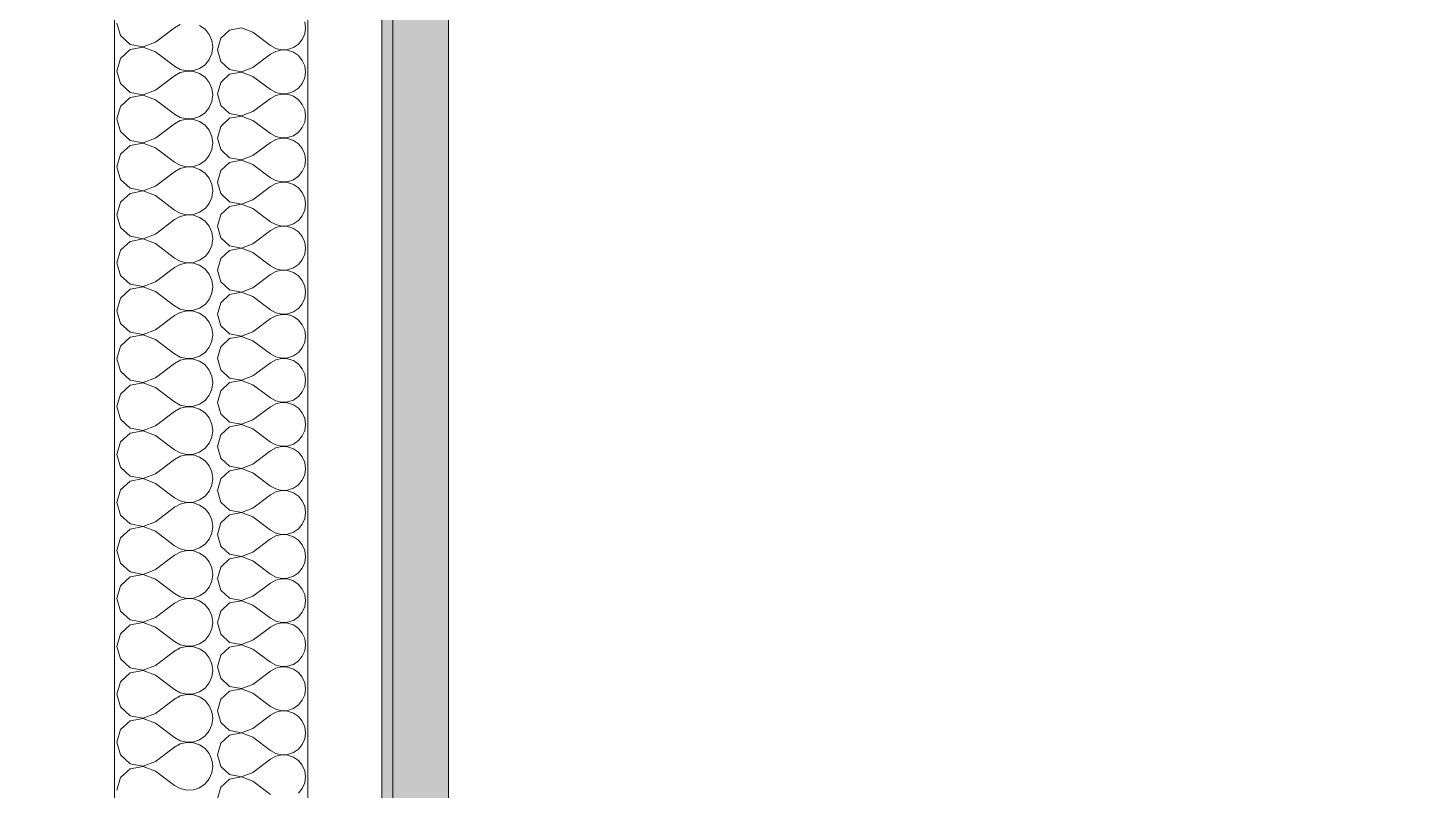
# Model space of a CAD drawing. Header units: millimetres. Extents: x -48147 to 1417267, y -496296 to 18123.
# Drawn here: x 1364998.7 to 1365408.7, y -477971.4 to -477746.8 of the extents above; entities that cross this region are included whole.
import ezdxf

# ---------------------------------------------------------------- set-up
doc = ezdxf.new("R2010")
doc.units = ezdxf.units.MM
doc.header["$MEASUREMENT"] = 0
doc.linetypes.add('Wipeout_Contour', pattern=[1000, 0, -1000])
doc.layers.add('New_A-25-M_Wall_Int', color=7, linetype='Continuous')
doc.layers.add('New_A-25-M_Wall_Int_Pen_No__1', color=7, linetype='Continuous', lineweight=13)
doc.layers.add('New_A-25-M_Wall_Int_Pen_No__107', color=7, linetype='Continuous', lineweight=15, true_color=0xa6a6a6)

# ---------------------------------------------------------------- blocks, each defined once
blk = doc.blocks.new('*X68', base_point=(1376122.47, -491272.82))
at = {"layer": 'New_A-25-M_Wall_Int_Pen_No__107', "linetype": 'Continuous'}
for p, q in [((1365058.16, -477747.45), (1365055.54, -477749.85)), ((1365061.64, -477746.79), (1365058.16, -477747.45)), ((1365064.96, -477748.07), (1365061.64, -477746.79)), ((1365064.96, -477748.07), (1365070.15, -477751.96)), ((1365080.53, -477746.77), (1365080.29, -477745)), ((1365080.29, -477748.54), (1365080.53, -477746.77)), ((1365055.54, -477749.85), (1365054.57, -477753.26)), ((1365070.15, -477751.96), (1365071.72, -477752.83)), ((1365076.95, -477752.57), (1365078.42, -477751.56)), ((1365078.42, -477751.56), (1365079.57, -477750.18)), ((1365079.57, -477750.18), (1365080.29, -477748.54)), ((1365054.57, -477753.26), (1365055.54, -477756.67)), ((1365064.96, -477758.45), (1365070.15, -477754.56)), ((1365071.72, -477753.69), (1365070.15, -477754.56)), ((1365071.72, -477752.83), (1365073.46, -477753.23)), ((1365073.46, -477753.29), (1365071.72, -477753.69)), ((1365073.46, -477753.23), (1365075.25, -477753.15)), ((1365075.25, -477753.37), (1365073.46, -477753.29)), ((1365075.25, -477753.15), (1365076.95, -477752.57)), ((1365076.95, -477753.94), (1365075.25, -477753.37)), ((1365078.42, -477754.96), (1365076.95, -477753.94)), ((1365079.57, -477756.34), (1365078.42, -477754.96)), ((1365055.54, -477756.67), (1365058.16, -477759.07)), ((1365058.16, -477759.07), (1365061.64, -477759.72)), ((1365061.64, -477759.78), (1365058.16, -477760.44)), ((1365061.64, -477759.72), (1365064.96, -477758.45)), ((1365064.96, -477761.05), (1365061.64, -477759.78)), ((1365080.29, -477757.98), (1365079.57, -477756.34)), ((1365080.53, -477759.75), (1365080.29, -477757.98)), ((1365080.29, -477761.52), (1365080.53, -477759.75)), ((1365055.54, -477762.83), (1365054.57, -477766.24)), ((1365058.16, -477760.44), (1365055.54, -477762.83)), ((1365064.96, -477761.05), (1365070.15, -477764.94)), ((1365078.42, -477764.54), (1365079.57, -477763.16)), ((1365079.57, -477763.16), (1365080.29, -477761.52)), ((1365054.57, -477766.24), (1365055.54, -477769.65)), ((1365064.96, -477771.43), (1365070.15, -477767.54)), ((1365070.15, -477764.94), (1365071.72, -477765.81)), ((1365071.72, -477766.67), (1365070.15, -477767.54)), ((1365071.72, -477765.81), (1365073.46, -477766.21)), ((1365073.46, -477766.27), (1365071.72, -477766.67)), ((1365073.46, -477766.21), (1365075.25, -477766.13)), ((1365075.25, -477766.35), (1365073.46, -477766.27)), ((1365075.25, -477766.13), (1365076.95, -477765.56)), ((1365076.95, -477766.93), (1365075.25, -477766.35)), ((1365076.95, -477765.56), (1365078.42, -477764.54)), ((1365078.42, -477767.94), (1365076.95, -477766.93)), ((1365079.57, -477769.32), (1365078.42, -477767.94)), ((1365055.54, -477769.65), (1365058.16, -477772.05)), ((1365058.16, -477772.05), (1365061.64, -477772.71)), ((1365061.64, -477772.71), (1365064.96, -477771.43)), ((1365080.29, -477770.96), (1365079.57, -477769.32)), ((1365080.53, -477772.73), (1365080.29, -477770.96)), ((1365055.54, -477775.81), (1365054.57, -477779.22)), ((1365058.16, -477773.42), (1365055.54, -477775.81)), ((1365061.64, -477772.76), (1365058.16, -477773.42)), ((1365064.96, -477774.03), (1365061.64, -477772.76)), ((1365064.96, -477774.03), (1365070.15, -477777.92)), ((1365078.42, -477777.52), (1365079.57, -477776.14)), ((1365079.57, -477776.14), (1365080.29, -477774.51)), ((1365080.29, -477774.51), (1365080.53, -477772.73)), ((1365054.57, -477779.22), (1365055.54, -477782.64)), ((1365064.96, -477784.42), (1365070.15, -477780.52)), ((1365070.15, -477777.92), (1365071.72, -477778.79)), ((1365071.72, -477779.65), (1365070.15, -477780.52)), ((1365071.72, -477778.79), (1365073.46, -477779.2)), ((1365073.46, -477779.25), (1365071.72, -477779.65)), ((1365073.46, -477779.2), (1365075.25, -477779.11)), ((1365075.25, -477779.34), (1365073.46, -477779.25)), ((1365075.25, -477779.11), (1365076.95, -477778.54)), ((1365076.95, -477779.91), (1365075.25, -477779.34)), ((1365076.95, -477778.54), (1365078.42, -477777.52)), ((1365078.42, -477780.92), (1365076.95, -477779.91)), ((1365055.54, -477782.64), (1365058.16, -477785.03)), ((1365061.64, -477785.69), (1365064.96, -477784.42)), ((1365079.57, -477782.3), (1365078.42, -477780.92)), ((1365080.29, -477783.94), (1365079.57, -477782.3)), ((1365080.53, -477785.71), (1365080.29, -477783.94)), ((1365055.54, -477788.79), (1365054.57, -477792.2)), ((1365058.16, -477786.4), (1365055.54, -477788.79)), ((1365058.16, -477785.03), (1365061.64, -477785.69)), ((1365061.64, -477785.74), (1365058.16, -477786.4)), ((1365064.96, -477787.01), (1365061.64, -477785.74)), ((1365064.96, -477787.01), (1365070.15, -477790.91)), ((1365079.57, -477789.13), (1365080.29, -477787.49)), ((1365080.29, -477787.49), (1365080.53, -477785.71)), ((1365054.57, -477792.2), (1365055.54, -477795.62)), ((1365070.15, -477790.91), (1365071.72, -477791.77)), ((1365071.72, -477792.64), (1365070.15, -477793.5)), ((1365071.72, -477791.77), (1365073.46, -477792.18)), ((1365073.46, -477792.23), (1365071.72, -477792.64)), ((1365073.46, -477792.18), (1365075.25, -477792.09)), ((1365075.25, -477792.32), (1365073.46, -477792.23)), ((1365075.25, -477792.09), (1365076.95, -477791.52)), ((1365076.95, -477792.89), (1365075.25, -477792.32)), ((1365076.95, -477791.52), (1365078.42, -477790.5)), ((1365078.42, -477793.9), (1365076.95, -477792.89)), ((1365078.42, -477790.5), (1365079.57, -477789.13)), ((1365055.54, -477795.62), (1365058.16, -477798.01)), ((1365064.96, -477797.4), (1365070.15, -477793.5)), ((1365079.57, -477795.28), (1365078.42, -477793.9)), ((1365080.29, -477796.92), (1365079.57, -477795.28)), ((1365080.53, -477798.7), (1365080.29, -477796.92)), ((1365058.16, -477799.38), (1365055.54, -477801.77)), ((1365058.16, -477798.01), (1365061.64, -477798.67)), ((1365061.64, -477798.72), (1365058.16, -477799.38)), ((1365061.64, -477798.67), (1365064.96, -477797.4)), ((1365064.96, -477799.99), (1365061.64, -477798.72)), ((1365064.96, -477799.99), (1365070.15, -477803.89)), ((1365079.57, -477802.11), (1365080.29, -477800.47)), ((1365080.29, -477800.47), (1365080.53, -477798.7)), ((1365055.54, -477801.77), (1365054.57, -477805.19)), ((1365054.57, -477805.19), (1365055.54, -477808.6)), ((1365070.15, -477803.89), (1365071.72, -477804.75)), ((1365071.72, -477804.75), (1365073.46, -477805.16)), ((1365073.46, -477805.21), (1365071.72, -477805.62)), ((1365073.46, -477805.16), (1365075.25, -477805.07)), ((1365075.25, -477805.3), (1365073.46, -477805.21)), ((1365075.25, -477805.07), (1365076.95, -477804.5)), ((1365076.95, -477805.87), (1365075.25, -477805.3)), ((1365076.95, -477804.5), (1365078.42, -477803.49)), ((1365078.42, -477803.49), (1365079.57, -477802.11)), ((1365055.54, -477808.6), (1365058.16, -477810.99)), ((1365064.96, -477810.38), (1365070.15, -477806.48)), ((1365071.72, -477805.62), (1365070.15, -477806.48)), ((1365078.42, -477806.89), (1365076.95, -477805.87)), ((1365079.57, -477808.26), (1365078.42, -477806.89)), ((1365080.29, -477809.9), (1365079.57, -477808.26)), ((1365058.16, -477812.36), (1365055.54, -477814.76)), ((1365058.16, -477810.99), (1365061.64, -477811.65)), ((1365061.64, -477811.7), (1365058.16, -477812.36)), ((1365061.64, -477811.65), (1365064.96, -477810.38)), ((1365064.96, -477812.98), (1365061.64, -477811.7)), ((1365064.96, -477812.98), (1365070.15, -477816.87)), ((1365079.57, -477815.09), (1365080.29, -477813.45)), ((1365080.53, -477811.68), (1365080.29, -477809.9)), ((1365080.29, -477813.45), (1365080.53, -477811.68)), ((1365055.54, -477814.76), (1365054.57, -477818.17)), ((1365070.15, -477816.87), (1365071.72, -477817.74)), ((1365071.72, -477817.74), (1365073.46, -477818.14)), ((1365075.25, -477818.05), (1365076.95, -477817.48)), ((1365076.95, -477817.48), (1365078.42, -477816.47)), ((1365078.42, -477816.47), (1365079.57, -477815.09)), ((1365054.57, -477818.17), (1365055.54, -477821.58)), ((1365055.54, -477821.58), (1365058.16, -477823.97)), ((1365064.96, -477823.36), (1365070.15, -477819.47)), ((1365071.72, -477818.6), (1365070.15, -477819.47)), ((1365073.46, -477818.19), (1365071.72, -477818.6)), ((1365073.46, -477818.14), (1365075.25, -477818.05)), ((1365075.25, -477818.28), (1365073.46, -477818.19)), ((1365076.95, -477818.85), (1365075.25, -477818.28)), ((1365078.42, -477819.87), (1365076.95, -477818.85)), ((1365079.57, -477821.25), (1365078.42, -477819.87)), ((1365080.29, -477822.88), (1365079.57, -477821.25)), ((1365058.16, -477825.34), (1365055.54, -477827.74)), ((1365058.16, -477823.97), (1365061.64, -477824.63)), ((1365061.64, -477824.68), (1365058.16, -477825.34)), ((1365061.64, -477824.63), (1365064.96, -477823.36)), ((1365064.96, -477825.96), (1365061.64, -477824.68)), ((1365064.96, -477825.96), (1365070.15, -477829.85)), ((1365080.53, -477824.66), (1365080.29, -477822.88)), ((1365080.29, -477826.43), (1365080.53, -477824.66)), ((1365055.54, -477827.74), (1365054.57, -477831.15)), ((1365070.15, -477829.85), (1365071.72, -477830.72)), ((1365076.95, -477830.46), (1365078.42, -477829.45)), ((1365078.42, -477829.45), (1365079.57, -477828.07)), ((1365079.57, -477828.07), (1365080.29, -477826.43)), ((1365054.57, -477831.15), (1365055.54, -477834.56)), ((1365064.96, -477836.34), (1365070.15, -477832.45)), ((1365071.72, -477831.58), (1365070.15, -477832.45)), ((1365071.72, -477830.72), (1365073.46, -477831.12)), ((1365073.46, -477831.18), (1365071.72, -477831.58)), ((1365073.46, -477831.12), (1365075.25, -477831.04)), ((1365075.25, -477831.26), (1365073.46, -477831.18)), ((1365075.25, -477831.04), (1365076.95, -477830.46)), ((1365076.95, -477831.83), (1365075.25, -477831.26)), ((1365078.42, -477832.85), (1365076.95, -477831.83)), ((1365079.57, -477834.23), (1365078.42, -477832.85)), ((1365055.54, -477834.56), (1365058.16, -477836.95)), ((1365058.16, -477836.95), (1365061.64, -477837.61)), ((1365061.64, -477837.67), (1365058.16, -477838.33)), ((1365061.64, -477837.61), (1365064.96, -477836.34)), ((1365064.96, -477838.94), (1365061.64, -477837.67)), ((1365080.29, -477835.87), (1365079.57, -477834.23)), ((1365080.53, -477837.64), (1365080.29, -477835.87)), ((1365080.29, -477839.41), (1365080.53, -477837.64)), ((1365055.54, -477840.72), (1365054.57, -477844.13)), ((1365058.16, -477838.33), (1365055.54, -477840.72)), ((1365064.96, -477838.94), (1365070.15, -477842.83)), ((1365078.42, -477842.43), (1365079.57, -477841.05)), ((1365079.57, -477841.05), (1365080.29, -477839.41)), ((1365054.57, -477844.13), (1365055.54, -477847.54)), ((1365064.96, -477849.32), (1365070.15, -477845.43)), ((1365070.15, -477842.83), (1365071.72, -477843.7)), ((1365071.72, -477844.56), (1365070.15, -477845.43)), ((1365071.72, -477843.7), (1365073.46, -477844.1)), ((1365073.46, -477844.16), (1365071.72, -477844.56)), ((1365073.46, -477844.1), (1365075.25, -477844.02)), ((1365075.25, -477844.24), (1365073.46, -477844.16)), ((1365075.25, -477844.02), (1365076.95, -477843.45)), ((1365076.95, -477844.82), (1365075.25, -477844.24)), ((1365076.95, -477843.45), (1365078.42, -477842.43)), ((1365078.42, -477845.83), (1365076.95, -477844.82)), ((1365079.57, -477847.21), (1365078.42, -477845.83)), ((1365055.54, -477847.54), (1365058.16, -477849.94)), ((1365058.16, -477849.94), (1365061.64, -477850.6)), ((1365061.64, -477850.6), (1365064.96, -477849.32)), ((1365080.29, -477848.85), (1365079.57, -477847.21)), ((1365080.53, -477850.62), (1365080.29, -477848.85)), ((1365055.54, -477853.7), (1365054.57, -477857.11)), ((1365058.16, -477851.31), (1365055.54, -477853.7)), ((1365061.64, -477850.65), (1365058.16, -477851.31)), ((1365064.96, -477851.92), (1365061.64, -477850.65)), ((1365064.96, -477851.92), (1365070.15, -477855.81)), ((1365078.42, -477855.41), (1365079.57, -477854.03)), ((1365079.57, -477854.03), (1365080.29, -477852.4)), ((1365080.29, -477852.4), (1365080.53, -477850.62)), ((1365054.57, -477857.11), (1365055.54, -477860.53)), ((1365064.96, -477862.31), (1365070.15, -477858.41)), ((1365070.15, -477855.81), (1365071.72, -477856.68)), ((1365071.72, -477857.54), (1365070.15, -477858.41)), ((1365071.72, -477856.68), (1365073.46, -477857.09)), ((1365073.46, -477857.14), (1365071.72, -477857.54)), ((1365073.46, -477857.09), (1365075.25, -477857)), ((1365075.25, -477857.23), (1365073.46, -477857.14)), ((1365075.25, -477857), (1365076.95, -477856.43)), ((1365076.95, -477857.8), (1365075.25, -477857.23)), ((1365076.95, -477856.43), (1365078.42, -477855.41)), ((1365078.42, -477858.81), (1365076.95, -477857.8)), ((1365055.54, -477860.53), (1365058.16, -477862.92)), ((1365061.64, -477863.58), (1365064.96, -477862.31)), ((1365079.57, -477860.19), (1365078.42, -477858.81)), ((1365080.29, -477861.83), (1365079.57, -477860.19)), ((1365080.53, -477863.6), (1365080.29, -477861.83)), ((1365055.54, -477866.68), (1365054.57, -477870.09)), ((1365058.16, -477864.29), (1365055.54, -477866.68)), ((1365058.16, -477862.92), (1365061.64, -477863.58)), ((1365061.64, -477863.63), (1365058.16, -477864.29)), ((1365064.96, -477864.9), (1365061.64, -477863.63)), ((1365064.96, -477864.9), (1365070.15, -477868.8)), ((1365079.57, -477867.02), (1365080.29, -477865.38)), ((1365080.29, -477865.38), (1365080.53, -477863.6)), ((1365054.57, -477870.09), (1365055.54, -477873.51)), ((1365070.15, -477868.8), (1365071.72, -477869.66)), ((1365071.72, -477870.53), (1365070.15, -477871.39)), ((1365071.72, -477869.66), (1365073.46, -477870.07)), ((1365073.46, -477870.12), (1365071.72, -477870.53)), ((1365073.46, -477870.07), (1365075.25, -477869.98)), ((1365075.25, -477870.21), (1365073.46, -477870.12)), ((1365075.25, -477869.98), (1365076.95, -477869.41)), ((1365076.95, -477870.78), (1365075.25, -477870.21)), ((1365076.95, -477869.41), (1365078.42, -477868.39)), ((1365078.42, -477871.79), (1365076.95, -477870.78)), ((1365078.42, -477868.39), (1365079.57, -477867.02)), ((1365055.54, -477873.51), (1365058.16, -477875.9)), ((1365064.96, -477875.29), (1365070.15, -477871.39)), ((1365079.57, -477873.17), (1365078.42, -477871.79)), ((1365080.29, -477874.81), (1365079.57, -477873.17)), ((1365080.53, -477876.59), (1365080.29, -477874.81)), ((1365058.16, -477877.27), (1365055.54, -477879.66)), ((1365058.16, -477875.9), (1365061.64, -477876.56)), ((1365061.64, -477876.61), (1365058.16, -477877.27)), ((1365061.64, -477876.56), (1365064.96, -477875.29)), ((1365064.96, -477877.88), (1365061.64, -477876.61)), ((1365064.96, -477877.88), (1365070.15, -477881.78)), ((1365079.57, -477880), (1365080.29, -477878.36)), ((1365080.29, -477878.36), (1365080.53, -477876.59)), ((1365055.54, -477879.66), (1365054.57, -477883.08)), ((1365054.57, -477883.08), (1365055.54, -477886.49)), ((1365070.15, -477881.78), (1365071.72, -477882.64)), ((1365071.72, -477882.64), (1365073.46, -477883.05)), ((1365073.46, -477883.1), (1365071.72, -477883.51)), ((1365073.46, -477883.05), (1365075.25, -477882.96)), ((1365075.25, -477883.19), (1365073.46, -477883.1)), ((1365075.25, -477882.96), (1365076.95, -477882.39)), ((1365076.95, -477883.76), (1365075.25, -477883.19)), ((1365076.95, -477882.39), (1365078.42, -477881.38)), ((1365078.42, -477881.38), (1365079.57, -477880)), ((1365055.54, -477886.49), (1365058.16, -477888.88)), ((1365064.96, -477888.27), (1365070.15, -477884.37)), ((1365071.72, -477883.51), (1365070.15, -477884.37)), ((1365078.42, -477884.78), (1365076.95, -477883.76)), ((1365079.57, -477886.15), (1365078.42, -477884.78)), ((1365080.29, -477887.79), (1365079.57, -477886.15)), ((1365058.16, -477890.25), (1365055.54, -477892.65)), ((1365058.16, -477888.88), (1365061.64, -477889.54)), ((1365061.64, -477889.59), (1365058.16, -477890.25)), ((1365061.64, -477889.54), (1365064.96, -477888.27)), ((1365064.96, -477890.86), (1365061.64, -477889.59)), ((1365064.96, -477890.86), (1365070.15, -477894.76)), ((1365079.57, -477892.98), (1365080.29, -477891.34)), ((1365080.53, -477889.57), (1365080.29, -477887.79)), ((1365080.29, -477891.34), (1365080.53, -477889.57)), ((1365055.54, -477892.65), (1365054.57, -477896.06)), ((1365070.15, -477894.76), (1365071.72, -477895.63)), ((1365071.72, -477895.63), (1365073.46, -477896.03)), ((1365075.25, -477895.94), (1365076.95, -477895.37)), ((1365076.95, -477895.37), (1365078.42, -477894.36)), ((1365078.42, -477894.36), (1365079.57, -477892.98)), ((1365054.57, -477896.06), (1365055.54, -477899.47)), ((1365055.54, -477899.47), (1365058.16, -477901.86)), ((1365064.96, -477901.25), (1365070.15, -477897.36)), ((1365071.72, -477896.49), (1365070.15, -477897.36)), ((1365073.46, -477896.08), (1365071.72, -477896.49)), ((1365073.46, -477896.03), (1365075.25, -477895.94)), ((1365075.25, -477896.17), (1365073.46, -477896.08)), ((1365076.95, -477896.74), (1365075.25, -477896.17)), ((1365078.42, -477897.76), (1365076.95, -477896.74)), ((1365079.57, -477899.14), (1365078.42, -477897.76)), ((1365080.29, -477900.77), (1365079.57, -477899.14)), ((1365058.16, -477903.23), (1365055.54, -477905.63)), ((1365058.16, -477901.86), (1365061.64, -477902.52)), ((1365061.64, -477902.57), (1365058.16, -477903.23)), ((1365061.64, -477902.52), (1365064.96, -477901.25)), ((1365064.96, -477903.85), (1365061.64, -477902.57)), ((1365064.96, -477903.85), (1365070.15, -477907.74)), ((1365080.53, -477902.55), (1365080.29, -477900.77)), ((1365080.29, -477904.32), (1365080.53, -477902.55)), ((1365055.54, -477905.63), (1365054.57, -477909.04)), ((1365070.15, -477907.74), (1365071.72, -477908.61)), ((1365076.95, -477908.35), (1365078.42, -477907.34)), ((1365078.42, -477907.34), (1365079.57, -477905.96)), ((1365079.57, -477905.96), (1365080.29, -477904.32)), ((1365054.57, -477909.04), (1365055.54, -477912.45)), ((1365064.96, -477914.23), (1365070.15, -477910.34)), ((1365071.72, -477909.47), (1365070.15, -477910.34)), ((1365071.72, -477908.61), (1365073.46, -477909.01)), ((1365073.46, -477909.07), (1365071.72, -477909.47)), ((1365073.46, -477909.01), (1365075.25, -477908.93)), ((1365075.25, -477909.15), (1365073.46, -477909.07)), ((1365075.25, -477908.93), (1365076.95, -477908.35)), ((1365076.95, -477909.72), (1365075.25, -477909.15)), ((1365078.42, -477910.74), (1365076.95, -477909.72)), ((1365079.57, -477912.12), (1365078.42, -477910.74)), ((1365055.54, -477912.45), (1365058.16, -477914.84)), ((1365058.16, -477914.84), (1365061.64, -477915.5)), ((1365061.64, -477915.56), (1365058.16, -477916.22)), ((1365061.64, -477915.5), (1365064.96, -477914.23)), ((1365064.96, -477916.83), (1365061.64, -477915.56)), ((1365080.29, -477913.76), (1365079.57, -477912.12)), ((1365080.53, -477915.53), (1365080.29, -477913.76)), ((1365080.29, -477917.3), (1365080.53, -477915.53)), ((1365055.54, -477918.61), (1365054.57, -477922.02)), ((1365058.16, -477916.22), (1365055.54, -477918.61)), ((1365064.96, -477916.83), (1365070.15, -477920.72)), ((1365078.42, -477920.32), (1365079.57, -477918.94)), ((1365079.57, -477918.94), (1365080.29, -477917.3)), ((1365054.57, -477922.02), (1365055.54, -477925.43)), ((1365064.96, -477927.21), (1365070.15, -477923.32)), ((1365070.15, -477920.72), (1365071.72, -477921.59)), ((1365071.72, -477922.45), (1365070.15, -477923.32)), ((1365071.72, -477921.59), (1365073.46, -477921.99)), ((1365073.46, -477922.05), (1365071.72, -477922.45)), ((1365073.46, -477921.99), (1365075.25, -477921.91)), ((1365075.25, -477922.13), (1365073.46, -477922.05)), ((1365075.25, -477921.91), (1365076.95, -477921.34)), ((1365076.95, -477922.71), (1365075.25, -477922.13)), ((1365076.95, -477921.34), (1365078.42, -477920.32)), ((1365078.42, -477923.72), (1365076.95, -477922.71)), ((1365079.57, -477925.1), (1365078.42, -477923.72)), ((1365055.54, -477925.43), (1365058.16, -477927.83)), ((1365058.16, -477927.83), (1365061.64, -477928.49)), ((1365061.64, -477928.49), (1365064.96, -477927.21)), ((1365080.29, -477926.74), (1365079.57, -477925.1)), ((1365080.53, -477928.51), (1365080.29, -477926.74)), ((1365055.54, -477931.59), (1365054.57, -477935)), ((1365058.16, -477929.2), (1365055.54, -477931.59)), ((1365061.64, -477928.54), (1365058.16, -477929.2)), ((1365064.96, -477929.81), (1365061.64, -477928.54)), ((1365064.96, -477929.81), (1365070.15, -477933.7)), ((1365078.42, -477933.3), (1365079.57, -477931.92)), ((1365079.57, -477931.92), (1365080.29, -477930.29)), ((1365080.29, -477930.29), (1365080.53, -477928.51)), ((1365054.57, -477935), (1365055.54, -477938.41)), ((1365064.96, -477940.2), (1365070.15, -477936.3)), ((1365070.15, -477933.7), (1365071.72, -477934.57)), ((1365071.72, -477935.43), (1365070.15, -477936.3)), ((1365071.72, -477934.57), (1365073.46, -477934.98)), ((1365073.46, -477935.03), (1365071.72, -477935.43)), ((1365073.46, -477934.98), (1365075.25, -477934.89)), ((1365075.25, -477935.12), (1365073.46, -477935.03)), ((1365075.25, -477934.89), (1365076.95, -477934.32)), ((1365076.95, -477935.69), (1365075.25, -477935.12)), ((1365076.95, -477934.32), (1365078.42, -477933.3)), ((1365078.42, -477936.7), (1365076.95, -477935.69)), ((1365055.54, -477938.41), (1365058.16, -477940.81)), ((1365061.64, -477941.47), (1365064.96, -477940.2)), ((1365079.57, -477938.08), (1365078.42, -477936.7)), ((1365080.29, -477939.72), (1365079.57, -477938.08)), ((1365080.53, -477941.49), (1365080.29, -477939.72)), ((1365055.54, -477944.57), (1365054.57, -477947.98)), ((1365058.16, -477942.18), (1365055.54, -477944.57)), ((1365058.16, -477940.81), (1365061.64, -477941.47)), ((1365061.64, -477941.52), (1365058.16, -477942.18)), ((1365064.96, -477942.79), (1365061.64, -477941.52)), ((1365064.96, -477942.79), (1365070.15, -477946.69)), ((1365079.57, -477944.91), (1365080.29, -477943.27)), ((1365080.29, -477943.27), (1365080.53, -477941.49)), ((1365054.57, -477947.98), (1365055.54, -477951.4)), ((1365070.15, -477946.69), (1365071.72, -477947.55)), ((1365071.72, -477948.42), (1365070.15, -477949.28)), ((1365071.72, -477947.55), (1365073.46, -477947.96)), ((1365073.46, -477948.01), (1365071.72, -477948.42)), ((1365073.46, -477947.96), (1365075.25, -477947.87)), ((1365075.25, -477948.1), (1365073.46, -477948.01)), ((1365075.25, -477947.87), (1365076.95, -477947.3)), ((1365076.95, -477948.67), (1365075.25, -477948.1)), ((1365076.95, -477947.3), (1365078.42, -477946.28)), ((1365078.42, -477949.68), (1365076.95, -477948.67)), ((1365078.42, -477946.28), (1365079.57, -477944.91)), ((1365055.54, -477951.4), (1365058.16, -477953.79)), ((1365064.96, -477953.18), (1365070.15, -477949.28)), ((1365079.57, -477951.06), (1365078.42, -477949.68)), ((1365080.29, -477952.7), (1365079.57, -477951.06)), ((1365080.53, -477954.47), (1365080.29, -477952.7)), ((1365058.16, -477955.16), (1365055.54, -477957.55)), ((1365058.16, -477953.79), (1365061.64, -477954.45)), ((1365061.64, -477954.5), (1365058.16, -477955.16)), ((1365061.64, -477954.45), (1365064.96, -477953.18)), ((1365064.96, -477955.77), (1365061.64, -477954.5)), ((1365064.96, -477955.77), (1365070.15, -477959.67)), ((1365079.57, -477957.89), (1365080.29, -477956.25)), ((1365080.29, -477956.25), (1365080.53, -477954.47)), ((1365055.54, -477957.55), (1365054.57, -477960.97)), ((1365054.57, -477960.97), (1365055.54, -477964.38)), ((1365070.15, -477959.67), (1365071.72, -477960.53)), ((1365071.72, -477960.53), (1365073.46, -477960.94)), ((1365073.46, -477960.99), (1365071.72, -477961.4)), ((1365073.46, -477960.94), (1365075.25, -477960.85)), ((1365075.25, -477961.08), (1365073.46, -477960.99)), ((1365075.25, -477960.85), (1365076.95, -477960.28)), ((1365076.95, -477961.65), (1365075.25, -477961.08)), ((1365076.95, -477960.28), (1365078.42, -477959.27)), ((1365078.42, -477959.27), (1365079.57, -477957.89)), ((1365055.54, -477964.38), (1365058.16, -477966.77)), ((1365064.96, -477966.16), (1365070.15, -477962.26)), ((1365071.72, -477961.4), (1365070.15, -477962.26)), ((1365078.42, -477962.67), (1365076.95, -477961.65)), ((1365079.57, -477964.04), (1365078.42, -477962.67)), ((1365080.29, -477965.68), (1365079.57, -477964.04)), ((1365058.16, -477968.14), (1365055.54, -477970.53)), ((1365058.16, -477966.77), (1365061.64, -477967.43)), ((1365061.64, -477967.48), (1365058.16, -477968.14)), ((1365061.64, -477967.43), (1365064.96, -477966.16)), ((1365064.96, -477968.75), (1365061.64, -477967.48)), ((1365064.96, -477968.75), (1365070.15, -477972.65)), ((1365079.57, -477970.87), (1365080.29, -477969.23)), ((1365080.53, -477967.46), (1365080.29, -477965.68)), ((1365080.29, -477969.23), (1365080.53, -477967.46)), ((1365055.54, -477970.53), (1365054.57, -477973.95)), ((1365078.42, -477972.25), (1365079.57, -477970.87))]:
    blk.add_line(p, q, dxfattribs=at)
blk = doc.blocks.new('Section Elem_44_2', base_point=(1376122.47, -491272.82))
at = {"layer": 'New_A-25-M_Wall_Int_Pen_No__107', "linetype": 'Continuous', "lineweight": 0, "true_color": 0x535353}
blk.add_hatch(color=251, dxfattribs=at).paths.add_polyline_path([(1365106.26, -475339.25), (1365102.99, -475339.25), (1365102.99, -479122.82), (1365106.26, -479122.82), (1365106.26, -476122.82), (1365106.26, -476097.82)])
at = {"layer": 'New_A-25-M_Wall_Int_Pen_No__1', "linetype": 'Continuous'}
blk.add_line((1365106.26, -476122.82), (1365106.26, -479122.82), dxfattribs=at)
at = {"color": 254, "linetype": 'Wipeout_Contour', "lineweight": 0, "ltscale": 8681565.631465085}
blk.add_wipeout([(1365122.62, -479122.82), (1366009.15, -479122.82), (1366009.15, -477022.82), (1366549.27, -477022.82), (1366549.27, -476122.82), (1365122.62, -476122.82)], dxfattribs=at).dxf.layer = 'New_A-25-M_Wall_Int'
at = {"layer": 'New_A-25-M_Wall_Int_Pen_No__107', "linetype": 'Continuous'}
blk.add_hatch(color=256, dxfattribs=at).paths.add_polyline_path([(1365106.26, -476122.82), (1365106.26, -479122.82), (1365122.62, -479122.82), (1365122.62, -476122.82)])
at = {"layer": 'New_A-25-M_Wall_Int_Pen_No__1', "linetype": 'Continuous'}
blk.add_line((1365122.62, -476122.82), (1365122.62, -479122.82), dxfattribs=at)
at = {"color": 254, "linetype": 'Wipeout_Contour', "lineweight": 0, "ltscale": 5784432.987416171}
blk.add_wipeout([(1365102.99, -475339.25), (1365081.18, -475339.25), (1365081.18, -479122.82), (1365102.99, -479122.82)], dxfattribs=at).dxf.layer = 'New_A-25-M_Wall_Int'
at = {"layer": 'New_A-25-M_Wall_Int_Pen_No__1', "linetype": 'Continuous'}
blk.add_line((1365102.99, -475339.25), (1365102.99, -479122.82), dxfattribs=at)
at = {"color": 254, "linetype": 'Wipeout_Contour', "lineweight": 0, "ltscale": 5784340.344564119}
blk.add_wipeout([(1365081.18, -475339.25), (1365053.92, -475339.25), (1365053.92, -479122.82), (1365081.18, -479122.82)], dxfattribs=at).dxf.layer = 'New_A-25-M_Wall_Int'
at = {"layer": 'New_A-25-M_Wall_Int_Pen_No__1', "linetype": 'Continuous'}
blk.add_line((1365081.18, -475339.25), (1365081.18, -479122.82), dxfattribs=at)
at = {"layer": 'New_A-25-M_Wall_Int'}
blk.add_blockref('*X68', (1376122.47, -491272.82), dxfattribs=at)
blk = doc.blocks.new('*X85', base_point=(1376122.47, -491272.82))
at = {"layer": 'New_A-25-M_Wall_Int_Pen_No__107', "linetype": 'Continuous'}
for p, q in [((1365024.96, -477745.35), (1365026.01, -477749.06)), ((1365036.26, -477751), (1365041.91, -477746.76)), ((1365043.62, -477745.82), (1365041.91, -477746.76)), ((1365050.92, -477747.2), (1365049.31, -477746.1)), ((1365052.16, -477748.7), (1365050.92, -477747.2)), ((1365026.01, -477749.06), (1365028.86, -477751.67)), ((1365028.86, -477751.67), (1365032.66, -477752.38)), ((1365032.66, -477752.38), (1365036.26, -477751)), ((1365052.95, -477750.48), (1365052.16, -477748.7)), ((1365053.22, -477752.41), (1365052.95, -477750.48)), ((1365026.01, -477755.76), (1365024.96, -477759.48)), ((1365028.86, -477753.16), (1365026.01, -477755.76)), ((1365032.66, -477752.44), (1365028.86, -477753.16)), ((1365036.26, -477753.83), (1365032.66, -477752.44)), ((1365036.26, -477753.83), (1365041.91, -477758.06)), ((1365050.92, -477757.63), (1365052.16, -477756.13)), ((1365052.16, -477756.13), (1365052.95, -477754.34)), ((1365052.95, -477754.34), (1365053.22, -477752.41)), ((1365024.96, -477759.48), (1365026.01, -477763.19)), ((1365041.91, -477758.06), (1365043.62, -477759.01)), ((1365043.62, -477759.95), (1365041.91, -477760.89)), ((1365043.62, -477759.01), (1365045.52, -477759.45)), ((1365045.52, -477759.51), (1365043.62, -477759.95)), ((1365045.52, -477759.45), (1365047.46, -477759.35)), ((1365047.46, -477759.6), (1365045.52, -477759.51)), ((1365047.46, -477759.35), (1365049.31, -477758.73)), ((1365049.31, -477760.22), (1365047.46, -477759.6)), ((1365049.31, -477758.73), (1365050.92, -477757.63)), ((1365050.92, -477761.33), (1365049.31, -477760.22)), ((1365026.01, -477763.19), (1365028.86, -477765.8)), ((1365036.26, -477765.13), (1365041.91, -477760.89)), ((1365052.16, -477762.83), (1365050.92, -477761.33)), ((1365052.95, -477764.61), (1365052.16, -477762.83)), ((1365028.86, -477767.29), (1365026.01, -477769.89)), ((1365028.86, -477765.8), (1365032.66, -477766.51)), ((1365032.66, -477766.57), (1365028.86, -477767.29)), ((1365032.66, -477766.51), (1365036.26, -477765.13)), ((1365036.26, -477767.95), (1365032.66, -477766.57)), ((1365036.26, -477767.95), (1365041.91, -477772.19)), ((1365052.16, -477770.26), (1365052.95, -477768.47)), ((1365053.22, -477766.54), (1365052.95, -477764.61)), ((1365052.95, -477768.47), (1365053.22, -477766.54)), ((1365026.01, -477769.89), (1365024.96, -477773.61)), ((1365041.91, -477772.19), (1365043.62, -477773.14)), ((1365049.31, -477772.86), (1365050.92, -477771.76)), ((1365050.92, -477771.76), (1365052.16, -477770.26)), ((1365024.96, -477773.61), (1365026.01, -477777.32)), ((1365036.26, -477779.26), (1365041.91, -477775.02)), ((1365043.62, -477774.07), (1365041.91, -477775.02)), ((1365043.62, -477773.14), (1365045.52, -477773.58)), ((1365045.52, -477773.63), (1365043.62, -477774.07)), ((1365045.52, -477773.58), (1365047.46, -477773.48)), ((1365047.46, -477773.73), (1365045.52, -477773.63)), ((1365047.46, -477773.48), (1365049.31, -477772.86)), ((1365049.31, -477774.35), (1365047.46, -477773.73)), ((1365050.92, -477775.45), (1365049.31, -477774.35)), ((1365052.16, -477776.96), (1365050.92, -477775.45)), ((1365026.01, -477777.32), (1365028.86, -477779.92)), ((1365028.86, -477779.92), (1365032.66, -477780.64)), ((1365032.66, -477780.7), (1365028.86, -477781.42)), ((1365032.66, -477780.64), (1365036.26, -477779.26)), ((1365036.26, -477782.08), (1365032.66, -477780.7)), ((1365052.95, -477778.74), (1365052.16, -477776.96)), ((1365053.22, -477780.67), (1365052.95, -477778.74)), ((1365052.95, -477782.6), (1365053.22, -477780.67)), ((1365026.01, -477784.02), (1365024.96, -477787.73)), ((1365028.86, -477781.42), (1365026.01, -477784.02)), ((1365036.26, -477782.08), (1365041.91, -477786.32)), ((1365050.92, -477785.88), (1365052.16, -477784.38)), ((1365052.16, -477784.38), (1365052.95, -477782.6)), ((1365024.96, -477787.73), (1365026.01, -477791.45)), ((1365041.91, -477786.32), (1365043.62, -477787.26)), ((1365043.62, -477788.2), (1365041.91, -477789.15)), ((1365043.62, -477787.26), (1365045.52, -477787.7)), ((1365045.52, -477787.76), (1365043.62, -477788.2)), ((1365045.52, -477787.7), (1365047.46, -477787.61)), ((1365047.46, -477787.86), (1365045.52, -477787.76)), ((1365047.46, -477787.61), (1365049.31, -477786.99)), ((1365049.31, -477788.48), (1365047.46, -477787.86)), ((1365049.31, -477786.99), (1365050.92, -477785.88)), ((1365050.92, -477789.58), (1365049.31, -477788.48)), ((1365026.01, -477791.45), (1365028.86, -477794.05)), ((1365036.26, -477793.38), (1365041.91, -477789.15)), ((1365052.16, -477791.08), (1365050.92, -477789.58)), ((1365052.95, -477792.87), (1365052.16, -477791.08)), ((1365053.22, -477794.8), (1365052.95, -477792.87)), ((1365028.86, -477795.54), (1365026.01, -477798.15)), ((1365028.86, -477794.05), (1365032.66, -477794.77)), ((1365032.66, -477794.83), (1365028.86, -477795.54)), ((1365032.66, -477794.77), (1365036.26, -477793.38)), ((1365036.26, -477796.21), (1365032.66, -477794.83)), ((1365036.26, -477796.21), (1365041.91, -477800.45)), ((1365052.16, -477798.51), (1365052.95, -477796.73)), ((1365052.95, -477796.73), (1365053.22, -477794.8)), ((1365026.01, -477798.15), (1365024.96, -477801.86)), ((1365041.91, -477800.45), (1365043.62, -477801.39)), ((1365043.62, -477801.39), (1365045.52, -477801.83)), ((1365047.46, -477801.74), (1365049.31, -477801.12)), ((1365049.31, -477801.12), (1365050.92, -477800.01)), ((1365050.92, -477800.01), (1365052.16, -477798.51)), ((1365024.96, -477801.86), (1365026.01, -477805.57)), ((1365036.26, -477807.51), (1365041.91, -477803.27)), ((1365043.62, -477802.33), (1365041.91, -477803.27)), ((1365045.52, -477801.89), (1365043.62, -477802.33)), ((1365045.52, -477801.83), (1365047.46, -477801.74)), ((1365047.46, -477801.98), (1365045.52, -477801.89)), ((1365049.31, -477802.61), (1365047.46, -477801.98)), ((1365050.92, -477803.71), (1365049.31, -477802.61)), ((1365052.16, -477805.21), (1365050.92, -477803.71)), ((1365052.95, -477806.99), (1365052.16, -477805.21)), ((1365026.01, -477805.57), (1365028.86, -477808.18)), ((1365028.86, -477808.18), (1365032.66, -477808.9)), ((1365032.66, -477808.95), (1365028.86, -477809.67)), ((1365032.66, -477808.9), (1365036.26, -477807.51)), ((1365036.26, -477810.34), (1365032.66, -477808.95)), ((1365053.22, -477808.93), (1365052.95, -477806.99)), ((1365052.95, -477810.86), (1365053.22, -477808.93)), ((1365026.01, -477812.28), (1365024.96, -477815.99)), ((1365028.86, -477809.67), (1365026.01, -477812.28)), ((1365036.26, -477810.34), (1365041.91, -477814.58)), ((1365050.92, -477814.14), (1365052.16, -477812.64)), ((1365052.16, -477812.64), (1365052.95, -477810.86)), ((1365024.96, -477815.99), (1365026.01, -477819.7)), ((1365036.26, -477821.64), (1365041.91, -477817.4)), ((1365041.91, -477814.58), (1365043.62, -477815.52)), ((1365043.62, -477816.46), (1365041.91, -477817.4)), ((1365043.62, -477815.52), (1365045.52, -477815.96)), ((1365045.52, -477816.02), (1365043.62, -477816.46)), ((1365045.52, -477815.96), (1365047.46, -477815.87)), ((1365047.46, -477816.11), (1365045.52, -477816.02)), ((1365047.46, -477815.87), (1365049.31, -477815.24)), ((1365049.31, -477816.73), (1365047.46, -477816.11)), ((1365049.31, -477815.24), (1365050.92, -477814.14)), ((1365050.92, -477817.84), (1365049.31, -477816.73)), ((1365026.01, -477819.7), (1365028.86, -477822.31)), ((1365032.66, -477823.02), (1365036.26, -477821.64)), ((1365052.16, -477819.34), (1365050.92, -477817.84)), ((1365052.95, -477821.12), (1365052.16, -477819.34)), ((1365053.22, -477823.05), (1365052.95, -477821.12)), ((1365028.86, -477823.8), (1365026.01, -477826.4)), ((1365028.86, -477822.31), (1365032.66, -477823.02)), ((1365032.66, -477823.08), (1365028.86, -477823.8)), ((1365036.26, -477824.47), (1365032.66, -477823.08)), ((1365036.26, -477824.47), (1365041.91, -477828.7)), ((1365052.16, -477826.77), (1365052.95, -477824.98)), ((1365052.95, -477824.98), (1365053.22, -477823.05)), ((1365026.01, -477826.4), (1365024.96, -477830.12)), ((1365041.91, -477828.7), (1365043.62, -477829.65)), ((1365043.62, -477829.65), (1365045.52, -477830.09)), ((1365045.52, -477830.09), (1365047.46, -477829.99)), ((1365047.46, -477829.99), (1365049.31, -477829.37)), ((1365049.31, -477829.37), (1365050.92, -477828.27)), ((1365050.92, -477828.27), (1365052.16, -477826.77)), ((1365024.96, -477830.12), (1365026.01, -477833.83)), ((1365026.01, -477833.83), (1365028.86, -477836.44)), ((1365036.26, -477835.77), (1365041.91, -477831.53)), ((1365043.62, -477830.59), (1365041.91, -477831.53)), ((1365045.52, -477830.15), (1365043.62, -477830.59)), ((1365047.46, -477830.24), (1365045.52, -477830.15)), ((1365049.31, -477830.86), (1365047.46, -477830.24)), ((1365050.92, -477831.97), (1365049.31, -477830.86)), ((1365052.16, -477833.47), (1365050.92, -477831.97)), ((1365052.95, -477835.25), (1365052.16, -477833.47)), ((1365028.86, -477837.93), (1365026.01, -477840.53)), ((1365028.86, -477836.44), (1365032.66, -477837.15)), ((1365032.66, -477837.21), (1365028.86, -477837.93)), ((1365032.66, -477837.15), (1365036.26, -477835.77)), ((1365036.26, -477838.59), (1365032.66, -477837.21)), ((1365053.22, -477837.18), (1365052.95, -477835.25)), ((1365052.95, -477839.11), (1365053.22, -477837.18)), ((1365026.01, -477840.53), (1365024.96, -477844.24)), ((1365036.26, -477838.59), (1365041.91, -477842.83)), ((1365049.31, -477843.5), (1365050.92, -477842.4)), ((1365050.92, -477842.4), (1365052.16, -477840.89)), ((1365052.16, -477840.89), (1365052.95, -477839.11)), ((1365024.96, -477844.24), (1365026.01, -477847.96)), ((1365036.26, -477849.9), (1365041.91, -477845.66)), ((1365041.91, -477842.83), (1365043.62, -477843.78)), ((1365043.62, -477844.71), (1365041.91, -477845.66)), ((1365043.62, -477843.78), (1365045.52, -477844.22)), ((1365045.52, -477844.27), (1365043.62, -477844.71)), ((1365045.52, -477844.22), (1365047.46, -477844.12)), ((1365047.46, -477844.37), (1365045.52, -477844.27)), ((1365047.46, -477844.12), (1365049.31, -477843.5)), ((1365049.31, -477844.99), (1365047.46, -477844.37)), ((1365050.92, -477846.09), (1365049.31, -477844.99)), ((1365052.16, -477847.6), (1365050.92, -477846.09)), ((1365026.01, -477847.96), (1365028.86, -477850.56)), ((1365028.86, -477850.56), (1365032.66, -477851.28)), ((1365032.66, -477851.28), (1365036.26, -477849.9)), ((1365052.95, -477849.38), (1365052.16, -477847.6)), ((1365053.22, -477851.31), (1365052.95, -477849.38)), ((1365026.01, -477854.66), (1365024.96, -477858.37)), ((1365028.86, -477852.05), (1365026.01, -477854.66)), ((1365032.66, -477851.34), (1365028.86, -477852.05)), ((1365036.26, -477852.72), (1365032.66, -477851.34)), ((1365036.26, -477852.72), (1365041.91, -477856.96)), ((1365052.16, -477855.02), (1365052.95, -477853.24)), ((1365052.95, -477853.24), (1365053.22, -477851.31)), ((1365024.96, -477858.37), (1365026.01, -477862.09)), ((1365041.91, -477856.96), (1365043.62, -477857.9)), ((1365043.62, -477857.9), (1365045.52, -477858.34)), ((1365045.52, -477858.4), (1365043.62, -477858.84)), ((1365045.52, -477858.34), (1365047.46, -477858.25)), ((1365047.46, -477858.5), (1365045.52, -477858.4)), ((1365047.46, -477858.25), (1365049.31, -477857.63)), ((1365049.31, -477859.12), (1365047.46, -477858.5)), ((1365049.31, -477857.63), (1365050.92, -477856.52)), ((1365050.92, -477856.52), (1365052.16, -477855.02)), ((1365026.01, -477862.09), (1365028.86, -477864.69)), ((1365036.26, -477864.02), (1365041.91, -477859.79)), ((1365043.62, -477858.84), (1365041.91, -477859.79)), ((1365050.92, -477860.22), (1365049.31, -477859.12)), ((1365052.16, -477861.72), (1365050.92, -477860.22)), ((1365052.95, -477863.51), (1365052.16, -477861.72)), ((1365028.86, -477866.18), (1365026.01, -477868.79)), ((1365028.86, -477864.69), (1365032.66, -477865.41)), ((1365032.66, -477865.47), (1365028.86, -477866.18)), ((1365032.66, -477865.41), (1365036.26, -477864.02)), ((1365036.26, -477866.85), (1365032.66, -477865.47)), ((1365036.26, -477866.85), (1365041.91, -477871.09)), ((1365053.22, -477865.44), (1365052.95, -477863.51)), ((1365052.95, -477867.37), (1365053.22, -477865.44)), ((1365026.01, -477868.79), (1365024.96, -477872.5)), ((1365041.91, -477871.09), (1365043.62, -477872.03)), ((1365049.31, -477871.75), (1365050.92, -477870.65)), ((1365050.92, -477870.65), (1365052.16, -477869.15)), ((1365052.16, -477869.15), (1365052.95, -477867.37)), ((1365024.96, -477872.5), (1365026.01, -477876.21)), ((1365036.26, -477878.15), (1365041.91, -477873.91)), ((1365043.62, -477872.97), (1365041.91, -477873.91)), ((1365043.62, -477872.03), (1365045.52, -477872.47)), ((1365045.52, -477872.53), (1365043.62, -477872.97)), ((1365045.52, -477872.47), (1365047.46, -477872.38)), ((1365047.46, -477872.62), (1365045.52, -477872.53)), ((1365047.46, -477872.38), (1365049.31, -477871.75)), ((1365049.31, -477873.25), (1365047.46, -477872.62)), ((1365050.92, -477874.35), (1365049.31, -477873.25)), ((1365052.16, -477875.85), (1365050.92, -477874.35)), ((1365026.01, -477876.21), (1365028.86, -477878.82)), ((1365028.86, -477878.82), (1365032.66, -477879.54)), ((1365032.66, -477879.54), (1365036.26, -477878.15)), ((1365052.95, -477877.63), (1365052.16, -477875.85)), ((1365053.22, -477879.56), (1365052.95, -477877.63)), ((1365026.01, -477882.91), (1365024.96, -477886.63)), ((1365028.86, -477880.31), (1365026.01, -477882.91)), ((1365032.66, -477879.59), (1365028.86, -477880.31)), ((1365036.26, -477880.98), (1365032.66, -477879.59)), ((1365036.26, -477880.98), (1365041.91, -477885.22)), ((1365050.92, -477884.78), (1365052.16, -477883.28)), ((1365052.16, -477883.28), (1365052.95, -477881.5)), ((1365052.95, -477881.5), (1365053.22, -477879.56)), ((1365024.96, -477886.63), (1365026.01, -477890.34)), ((1365041.91, -477885.22), (1365043.62, -477886.16)), ((1365043.62, -477887.1), (1365041.91, -477888.04)), ((1365043.62, -477886.16), (1365045.52, -477886.6)), ((1365045.52, -477886.66), (1365043.62, -477887.1)), ((1365045.52, -477886.6), (1365047.46, -477886.51)), ((1365047.46, -477886.75), (1365045.52, -477886.66)), ((1365047.46, -477886.51), (1365049.31, -477885.88)), ((1365049.31, -477887.37), (1365047.46, -477886.75)), ((1365049.31, -477885.88), (1365050.92, -477884.78)), ((1365050.92, -477888.48), (1365049.31, -477887.37)), ((1365026.01, -477890.34), (1365028.86, -477892.95)), ((1365036.26, -477892.28), (1365041.91, -477888.04)), ((1365052.16, -477889.98), (1365050.92, -477888.48)), ((1365052.95, -477891.76), (1365052.16, -477889.98)), ((1365028.86, -477894.44), (1365026.01, -477897.04)), ((1365028.86, -477892.95), (1365032.66, -477893.66)), ((1365032.66, -477893.72), (1365028.86, -477894.44)), ((1365032.66, -477893.66), (1365036.26, -477892.28)), ((1365036.26, -477895.11), (1365032.66, -477893.72)), ((1365036.26, -477895.11), (1365041.91, -477899.34)), ((1365052.16, -477897.41), (1365052.95, -477895.62)), ((1365053.22, -477893.69), (1365052.95, -477891.76)), ((1365052.95, -477895.62), (1365053.22, -477893.69)), ((1365026.01, -477897.04), (1365024.96, -477900.76)), ((1365041.91, -477899.34), (1365043.62, -477900.29)), ((1365049.31, -477900.01), (1365050.92, -477898.91)), ((1365050.92, -477898.91), (1365052.16, -477897.41)), ((1365024.96, -477900.76), (1365026.01, -477904.47)), ((1365036.26, -477906.41), (1365041.91, -477902.17)), ((1365043.62, -477901.23), (1365041.91, -477902.17)), ((1365043.62, -477900.29), (1365045.52, -477900.73)), ((1365045.52, -477900.79), (1365043.62, -477901.23)), ((1365045.52, -477900.73), (1365047.46, -477900.63)), ((1365047.46, -477900.88), (1365045.52, -477900.79)), ((1365047.46, -477900.63), (1365049.31, -477900.01)), ((1365049.31, -477901.5), (1365047.46, -477900.88)), ((1365050.92, -477902.61), (1365049.31, -477901.5)), ((1365052.16, -477904.11), (1365050.92, -477902.61)), ((1365026.01, -477904.47), (1365028.86, -477907.07)), ((1365028.86, -477907.07), (1365032.66, -477907.79)), ((1365032.66, -477907.85), (1365028.86, -477908.57)), ((1365032.66, -477907.79), (1365036.26, -477906.41)), ((1365036.26, -477909.23), (1365032.66, -477907.85)), ((1365052.95, -477905.89), (1365052.16, -477904.11)), ((1365053.22, -477907.82), (1365052.95, -477905.89)), ((1365052.95, -477909.75), (1365053.22, -477907.82)), ((1365026.01, -477911.17), (1365024.96, -477914.88)), ((1365028.86, -477908.57), (1365026.01, -477911.17)), ((1365036.26, -477909.23), (1365041.91, -477913.47)), ((1365050.92, -477913.03), (1365052.16, -477911.53)), ((1365052.16, -477911.53), (1365052.95, -477909.75)), ((1365024.96, -477914.88), (1365026.01, -477918.6)), ((1365041.91, -477913.47), (1365043.62, -477914.41)), ((1365043.62, -477915.35), (1365041.91, -477916.3)), ((1365043.62, -477914.41), (1365045.52, -477914.86)), ((1365045.52, -477914.91), (1365043.62, -477915.35)), ((1365045.52, -477914.86), (1365047.46, -477914.76)), ((1365047.46, -477915.01), (1365045.52, -477914.91)), ((1365047.46, -477914.76), (1365049.31, -477914.14)), ((1365049.31, -477915.63), (1365047.46, -477915.01)), ((1365049.31, -477914.14), (1365050.92, -477913.03)), ((1365050.92, -477916.73), (1365049.31, -477915.63)), ((1365026.01, -477918.6), (1365028.86, -477921.2)), ((1365036.26, -477920.54), (1365041.91, -477916.3)), ((1365052.16, -477918.23), (1365050.92, -477916.73)), ((1365052.95, -477920.02), (1365052.16, -477918.23)), ((1365053.22, -477921.95), (1365052.95, -477920.02)), ((1365028.86, -477922.69), (1365026.01, -477925.3)), ((1365028.86, -477921.2), (1365032.66, -477921.92)), ((1365032.66, -477921.98), (1365028.86, -477922.69)), ((1365032.66, -477921.92), (1365036.26, -477920.54)), ((1365036.26, -477923.36), (1365032.66, -477921.98)), ((1365036.26, -477923.36), (1365041.91, -477927.6)), ((1365052.16, -477925.66), (1365052.95, -477923.88)), ((1365052.95, -477923.88), (1365053.22, -477921.95)), ((1365026.01, -477925.3), (1365024.96, -477929.01)), ((1365041.91, -477927.6), (1365043.62, -477928.54)), ((1365047.46, -477928.89), (1365049.31, -477928.27)), ((1365049.31, -477928.27), (1365050.92, -477927.16)), ((1365050.92, -477927.16), (1365052.16, -477925.66)), ((1365024.96, -477929.01), (1365026.01, -477932.73)), ((1365036.26, -477934.66), (1365041.91, -477930.43)), ((1365043.62, -477929.48), (1365041.91, -477930.43)), ((1365043.62, -477928.54), (1365045.52, -477928.98)), ((1365045.52, -477929.04), (1365043.62, -477929.48)), ((1365045.52, -477928.98), (1365047.46, -477928.89)), ((1365047.46, -477929.14), (1365045.52, -477929.04)), ((1365049.31, -477929.76), (1365047.46, -477929.14)), ((1365050.92, -477930.86), (1365049.31, -477929.76)), ((1365052.16, -477932.36), (1365050.92, -477930.86)), ((1365052.95, -477934.15), (1365052.16, -477932.36)), ((1365026.01, -477932.73), (1365028.86, -477935.33)), ((1365028.86, -477935.33), (1365032.66, -477936.05)), ((1365032.66, -477936.1), (1365028.86, -477936.82)), ((1365032.66, -477936.05), (1365036.26, -477934.66)), ((1365036.26, -477937.49), (1365032.66, -477936.1)), ((1365053.22, -477936.08), (1365052.95, -477934.15)), ((1365052.95, -477938.01), (1365053.22, -477936.08)), ((1365026.01, -477939.43), (1365024.96, -477943.14)), ((1365028.86, -477936.82), (1365026.01, -477939.43)), ((1365036.26, -477937.49), (1365041.91, -477941.73)), ((1365050.92, -477941.29), (1365052.16, -477939.79)), ((1365052.16, -477939.79), (1365052.95, -477938.01)), ((1365024.96, -477943.14), (1365026.01, -477946.85)), ((1365036.26, -477948.79), (1365041.91, -477944.55)), ((1365041.91, -477941.73), (1365043.62, -477942.67)), ((1365043.62, -477943.61), (1365041.91, -477944.55)), ((1365043.62, -477942.67), (1365045.52, -477943.11)), ((1365045.52, -477943.17), (1365043.62, -477943.61)), ((1365045.52, -477943.11), (1365047.46, -477943.02)), ((1365047.46, -477943.26), (1365045.52, -477943.17)), ((1365047.46, -477943.02), (1365049.31, -477942.39)), ((1365049.31, -477943.89), (1365047.46, -477943.26)), ((1365049.31, -477942.39), (1365050.92, -477941.29)), ((1365050.92, -477944.99), (1365049.31, -477943.89)), ((1365026.01, -477946.85), (1365028.86, -477949.46)), ((1365032.66, -477950.18), (1365036.26, -477948.79)), ((1365052.16, -477946.49), (1365050.92, -477944.99)), ((1365052.95, -477948.27), (1365052.16, -477946.49)), ((1365053.22, -477950.2), (1365052.95, -477948.27)), ((1365028.86, -477950.95), (1365026.01, -477953.55)), ((1365028.86, -477949.46), (1365032.66, -477950.18)), ((1365032.66, -477950.23), (1365028.86, -477950.95)), ((1365036.26, -477951.62), (1365032.66, -477950.23)), ((1365036.26, -477951.62), (1365041.91, -477955.86)), ((1365052.16, -477953.92), (1365052.95, -477952.13)), ((1365052.95, -477952.13), (1365053.22, -477950.2)), ((1365026.01, -477953.55), (1365024.96, -477957.27)), ((1365041.91, -477955.86), (1365043.62, -477956.8)), ((1365043.62, -477956.8), (1365045.52, -477957.24)), ((1365045.52, -477957.24), (1365047.46, -477957.15)), ((1365047.46, -477957.15), (1365049.31, -477956.52)), ((1365049.31, -477956.52), (1365050.92, -477955.42)), ((1365050.92, -477955.42), (1365052.16, -477953.92)), ((1365024.96, -477957.27), (1365026.01, -477960.98)), ((1365026.01, -477960.98), (1365028.86, -477963.59)), ((1365036.26, -477962.92), (1365041.91, -477958.68)), ((1365043.62, -477957.74), (1365041.91, -477958.68)), ((1365045.52, -477957.3), (1365043.62, -477957.74)), ((1365047.46, -477957.39), (1365045.52, -477957.3)), ((1365049.31, -477958.01), (1365047.46, -477957.39)), ((1365050.92, -477959.12), (1365049.31, -477958.01)), ((1365052.16, -477960.62), (1365050.92, -477959.12)), ((1365052.95, -477962.4), (1365052.16, -477960.62)), ((1365028.86, -477965.08), (1365026.01, -477967.68)), ((1365028.86, -477963.59), (1365032.66, -477964.3)), ((1365032.66, -477964.36), (1365028.86, -477965.08)), ((1365032.66, -477964.3), (1365036.26, -477962.92)), ((1365036.26, -477965.75), (1365032.66, -477964.36)), ((1365053.22, -477964.33), (1365052.95, -477962.4)), ((1365052.95, -477966.26), (1365053.22, -477964.33)), ((1365026.01, -477967.68), (1365024.96, -477971.4)), ((1365036.26, -477965.75), (1365041.91, -477969.98)), ((1365050.92, -477969.55), (1365052.16, -477968.05)), ((1365052.16, -477968.05), (1365052.95, -477966.26)), ((1365041.91, -477969.98), (1365043.62, -477970.93)), ((1365043.62, -477970.93), (1365045.52, -477971.37)), ((1365045.52, -477971.37), (1365047.46, -477971.27)), ((1365047.46, -477971.27), (1365049.31, -477970.65)), ((1365049.31, -477970.65), (1365050.92, -477969.55))]:
    blk.add_line(p, q, dxfattribs=at)
blk = doc.blocks.new('Section Elem_60_2', base_point=(1376122.47, -491272.82))
at = {"color": 254, "linetype": 'Wipeout_Contour', "lineweight": 0, "ltscale": 5784082.158192487}
blk.add_wipeout([(1364974.1, -479122.82), (1365024.25, -479122.82), (1365024.25, -475339.25), (1364974.1, -475339.25)], dxfattribs=at).dxf.layer = 'New_A-25-M_Wall_Int'
at = {"color": 254, "linetype": 'Wipeout_Contour', "lineweight": 0, "ltscale": 5784232.863592307}
blk.add_wipeout([(1365024.25, -479122.82), (1365053.92, -479122.82), (1365053.92, -475339.25), (1365024.25, -475339.25)], dxfattribs=at).dxf.layer = 'New_A-25-M_Wall_Int'
at = {"layer": 'New_A-25-M_Wall_Int_Pen_No__1', "linetype": 'Continuous'}
blk.add_line((1365024.25, -475339.25), (1365024.25, -479122.82), dxfattribs=at)
at = {"layer": 'New_A-25-M_Wall_Int'}
blk.add_blockref('*X85', (1376122.47, -491272.82), dxfattribs=at)

msp = doc.modelspace()

# ---------------------------------------------------------------- block references
at = {"layer": 'New_A-25-M_Wall_Int'}
msp.add_blockref('Section Elem_44_2', (1376122.47, -491272.82), dxfattribs=at)

# ---------------------------------------------------------------- next in the draw order: block references
msp.add_blockref('Section Elem_60_2', (1376122.47, -491272.82), dxfattribs=at)

doc.saveas('drawing.dxf')
